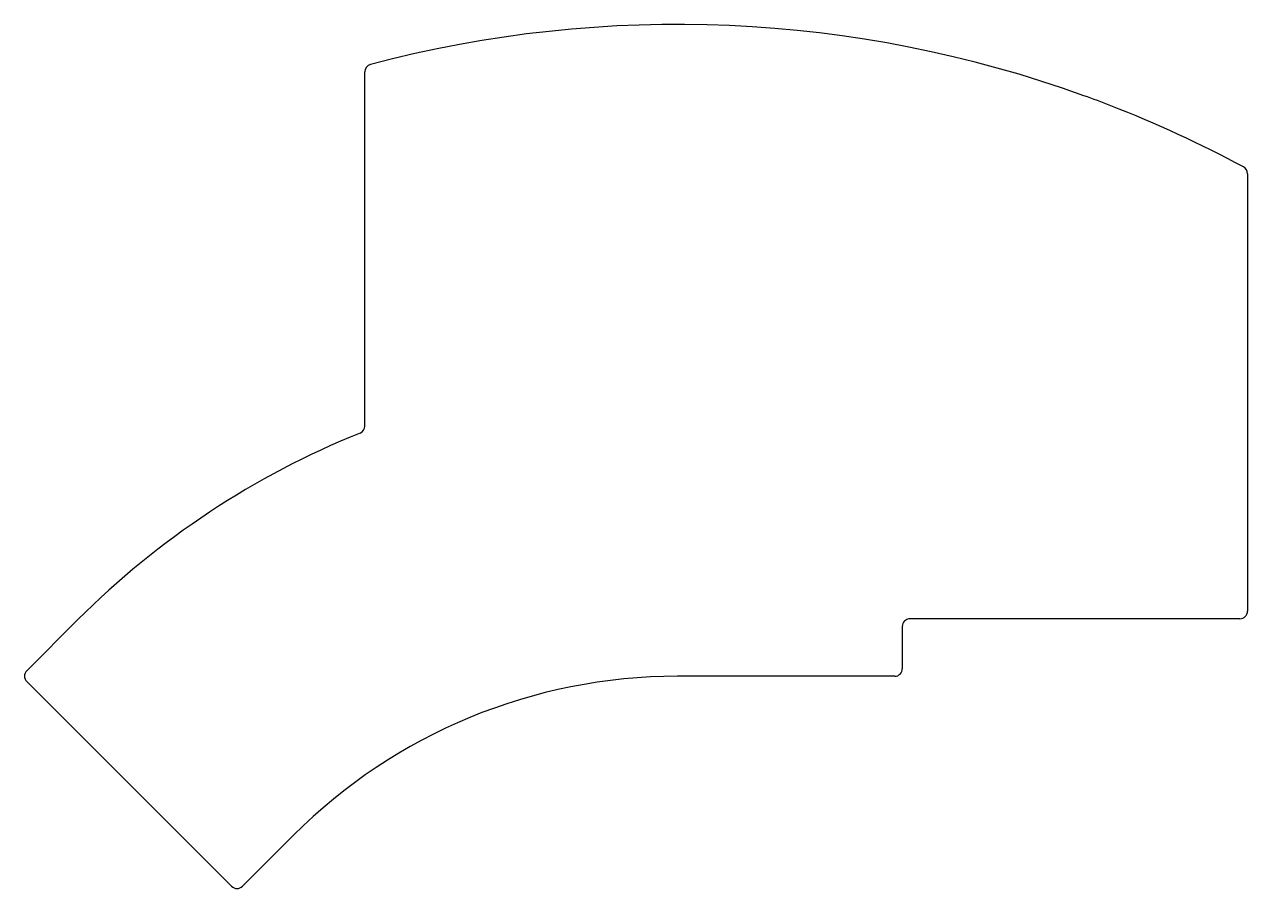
# Model space of a CAD drawing. Extents: x -80 to 80, y -57 to 57.
import ezdxf

# ---------------------------------------------------------------- set-up
doc = ezdxf.new("R2010")
doc.units = 0
doc.layers.add('BLACK', color=7, linetype='CONTINUOUS')

msp = doc.modelspace()

# ---------------------------------------------------------------- linework, layer by layer
at = {"layer": 'BLACK', "linetype": 'CONTINUOUS'}
for p, q in [((-35.652143, 4.01082), (-35.652143, 50.60578)), ((80.397857, 37.208309), (80.397857, -20.345438)), ((-80.104964, -28.193278), (-73.369772, -21.458086)), ((35.011966, -22.345438), (35.011966, -27.915266)), ((79.397857, -21.345438), (36.011966, -21.345438)), ((34.011966, -28.915266), (5.436966, -28.915266)), ((-53.164196, -56.54826), (-80.104964, -29.607491)), ((-45.01479, -49.813068), (-51.749982, -56.54826))]:
    msp.add_line(p, q, dxfattribs=at)
at = {"layer": 'BLACK'}
for centre, radius, start, end in [((5.436965, -100.264833), 157.105986, 70.10660713, 104.88068429), ((-34.652141, 50.605779), 1.000001, 104.88074002, 179.99996156), ((5.435938, -100.267514), 157.108856, 68.73550852, 70.10658752), ((5.437395, -100.263897), 157.104957, 61.71961451, 68.73552528), ((79.397693, 37.208211), 1.000164, 0.0055808, 61.71398785), ((-36.652138, 4.010817), 0.999996, -68.01947719, 0.00015653), ((5.436965, -100.264822), 111.449557, 111.98063691, 135.00000024), ((79.397909, -20.34549), 0.999948, -90.00300819, 0.00300819), ((36.012014, -22.345486), 1.000048, 90.00275007, 179.99724993), ((-79.397857, -28.900384), 1, -224.99997974, -135.00002026), ((5.436966, -100.264822), 71.349557, 90.00000012, 135.00000069), ((34.0119, -27.9152), 1.000066, -89.99621873, -0.00378127), ((-52.457089, -55.841152), 1.000001, -134.99995949, -45.00004051)]:
    msp.add_arc(centre, radius, start, end, dxfattribs=at)

doc.saveas('drawing.dxf')
